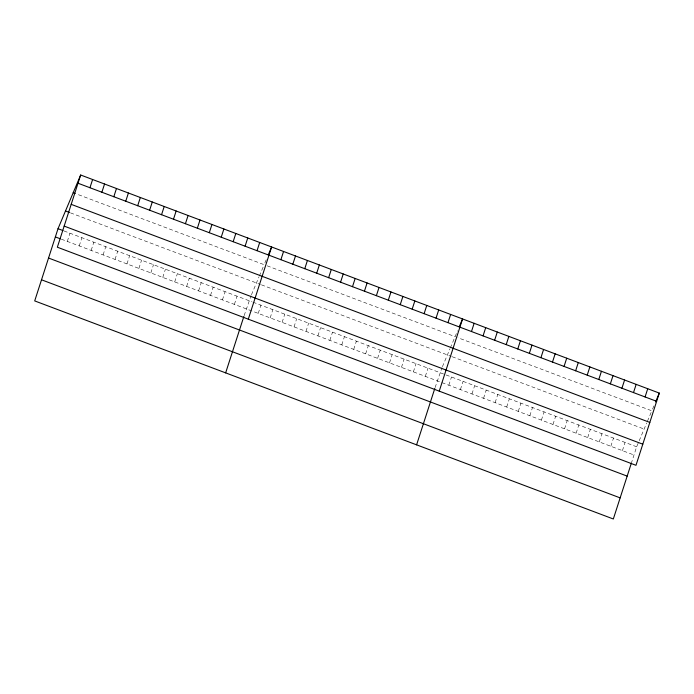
<?xml version="1.0" encoding="UTF-8"?>
<svg xmlns="http://www.w3.org/2000/svg" width="694" height="694" viewBox="0 0 694 694"><rect width="100%" height="100%" fill="white"/><g stroke="black" fill="none" stroke-linecap="round" stroke-linejoin="round"><path stroke-width="0.52" stroke-dasharray="3.47 2.6" d="M67.301 241.425L69.955 233.201M79.237 245.919L81.892 237.695M91.166 250.421L93.82 242.197M103.102 254.915L105.757 246.691M115.039 259.417L117.694 251.193M126.967 263.911L129.631 255.687M138.904 268.413L141.559 260.189M150.841 272.907L153.495 264.683M162.778 277.409L165.432 269.185M174.706 281.903L177.36 273.679M186.643 286.405L189.297 278.181M198.579 290.899L201.234 282.675M210.508 295.401L213.162 287.177M222.444 299.895L225.099 291.671M234.381 304.397L237.036 296.173M244.141 315.614L251.046 295.748M258.246 313.393L260.901 305.169M270.183 317.887L272.837 309.663M282.12 322.389L284.774 314.165M294.048 326.883L296.702 318.659M305.985 331.385L308.639 323.161M317.921 335.879L320.576 327.655M329.85 340.381L332.504 332.157M341.786 344.875L344.441 336.651M353.723 349.377L356.378 341.153M365.651 353.871L368.314 345.647M377.588 358.373L380.243 350.149M389.525 362.867L392.179 354.643M401.462 367.369L404.116 359.145M413.39 371.863L416.044 363.639M425.327 376.365L427.981 368.141M435.086 387.573L441.991 367.716M448.836 385.222L451.49 376.998M460.408 389.586L463.063 381.362M471.981 393.94L474.635 385.725M483.553 398.304L486.208 390.08M495.126 402.667L497.78 394.444M506.698 407.031L509.353 398.807M518.271 411.395L520.925 403.171M529.843 415.749L532.498 407.534M541.415 420.113L544.07 411.889M552.988 424.476L555.642 416.253M564.56 428.84L567.215 420.616M576.133 433.203L578.787 424.98M587.705 437.558L590.36 429.334M599.278 441.922L601.932 433.698M610.85 446.285L613.505 438.061M622.423 450.649L625.077 442.425M631.202 463.644L636.65 446.789L646.695 422.984M251.462 294.759L259.009 276.863M259.374 275.995L263.781 265.568M266.218 259.773L264.145 264.692L76.184 193.852M442.408 366.727L449.955 348.83M450.328 347.963L457.58 330.76M647.424 421.241L651.458 411.681M653.904 405.886L651.822 410.813L457.988 337.752M267.129 265.819L455.091 336.659M70.467 212.858L260.423 284.453M261.412 284.826L451.247 356.369M452.21 356.733L644.127 429.066M63.987 230.955L251.948 301.795M252.946 302.168L636.65 446.789M61.332 239.17L633.995 455.004"/><path stroke-width="1.04" d="M80.669 175.009L57.35 247.211L635.982 465.301L659.3 393.09L80.669 175.009L58.018 228.699L34.7 300.91L613.331 518.991L631.202 463.644M89.951 187.727L92.606 179.512M101.888 192.229L104.542 184.005M113.816 196.723L116.479 188.508M125.753 201.225L128.407 193.001M137.69 205.719L140.344 197.504M149.618 210.221L152.281 201.997M161.555 214.715L164.209 206.5M173.491 219.217L176.146 210.993M185.428 223.711L188.083 215.496M197.356 228.213L200.011 219.989M209.293 232.707L211.948 224.492M221.23 237.209L223.884 228.985M233.158 241.703L235.821 233.488M245.095 246.205L247.749 237.981M257.032 250.699L259.686 242.484M225.645 372.878L243.837 316.568M248.296 319.179L271.623 246.977L268.3 254.854M280.897 259.695L283.551 251.48M292.833 264.197L295.488 255.973M304.77 268.691L307.425 260.476M316.698 273.193L319.353 264.969M328.635 277.687L331.29 269.472M340.572 282.189L343.226 273.965M352.5 286.683L355.154 278.468M364.437 291.185L367.091 282.961M376.374 295.679L379.028 287.463M388.302 300.181L390.965 291.957M400.238 304.675L402.893 296.459M412.175 309.177L414.83 300.953M424.112 313.671L426.767 305.455M436.04 318.173L438.695 309.949M447.977 322.667L450.632 314.451M416.591 444.845L434.782 388.536M439.241 391.147L462.568 318.945L459.246 326.822M471.486 331.532L474.141 323.309M483.059 335.887L485.713 327.672M494.631 340.251L497.286 332.027M506.204 344.614L508.858 336.39M517.776 348.978L520.431 340.754M529.349 353.341L532.003 345.118M540.921 357.696L543.576 349.481M552.493 362.06L555.148 353.836M564.066 366.423L566.72 358.199M575.638 370.787L578.293 362.563M587.211 375.142L589.865 366.926M598.783 379.505L601.438 371.281M610.356 383.869L613.01 375.645M621.928 388.232L624.583 380.008M633.501 392.596L636.155 384.372M645.073 396.951L647.728 388.735M655.561 401.956L659.3 393.09M78.014 183.233L656.645 401.314M73.2 192.724L75.186 193.479M71.196 204.348L649.827 422.429M65.496 210.985L69.478 212.485M64.169 226.097L642.8 444.186M58.018 228.699L62.998 230.573M55.364 236.923L60.335 238.797M48.545 258.038L627.176 476.119M41.519 279.795L620.15 497.876"/></g></svg>
